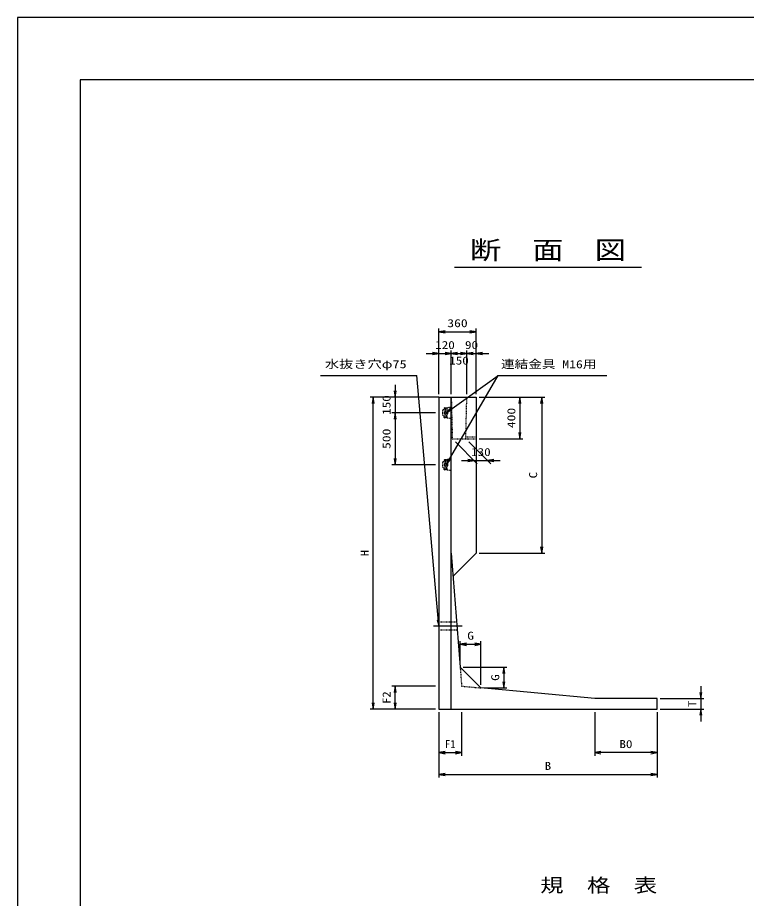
# Model space of a CAD drawing. Units: millimetres at full size. Extents: x 0 to 25230, y 0 to 17820.
# Drawn here: x 0 to 7008, y 9345 to 17820 of the extents above; entities that cross this region are included whole.
import ezdxf
from ezdxf.enums import TextEntityAlignment as Align

# ---------------------------------------------------------------- set-up
doc = ezdxf.new("R2010")
doc.units = ezdxf.units.MM
doc.linetypes.add('CHAIN', pattern=[18.5, 12, -1.5, 3.5, -1.5])
doc.linetypes.add('DASHED_SPACED', pattern=[12, 6, -6])
for name, color, linetype, lineweight in [('D-BMK', 2, 'DASHED_SPACED', 25), ('D-STR-DIM', 7, 'Continuous', 25), ('D-STR-STRn', 1, 'DASHED_SPACED', 25), ('D-STR-TXT', 7, 'Continuous', 25), ('D-TTL', 2, 'Continuous', 25), ('D-TTL-TXT', 7, 'Continuous', 25)]:
    doc.layers.add(name, color=color, linetype=linetype, lineweight=lineweight)
doc.layers.add('D-MTR', color=7, linetype='Continuous')
doc.styles.add('ＭＳ ゴシック', font='')
doc.styles.get('ＭＳ ゴシック').set_extended_font_data('MS Gothic')

# ---------------------------------------------------------------- blocks, each defined once
blk = doc.blocks.new('30KN')
at = {"color": 1, "linetype": 'DASHED_SPACED', "lineweight": 25}
for p, q in [((-85, 19.095), (-85, -19.095)), ((-58, 31.14), (-76.155, 29.028)), ((-68, 47.5), (-68, 45.66)), ((-65.5, 41.33), (-60.5, 38.443)), ((-54, 46), (-62.257, 46)), ((-40.306, 45.707), (-41.691, 35.314)), ((0, 53), (-37.704, 48.287)), ((0, -53), (0, 53)), ((-76.155, -29.028), (-58, -31.14)), ((-68, -47.5), (-68, -45.66)), ((-65.5, -41.33), (-60.5, -38.443)), ((-54, -46), (-62.257, -46)), ((-41.691, -35.314), (-40.306, -45.707)), ((-37.704, -48.287), (0, -53))]:
    blk.add_line(p, q, dxfattribs=at)
at = {"color": 1, "linetype": 'Continuous', "lineweight": 25}
for p, q in [((-58, 42), (-58, 21.448)), ((-46, 46), (-54, 46)), ((-42, 42), (-42, 21.448)), ((-58, -42), (-58, -21.448)), ((-46, -46), (-54, -46)), ((-42, -42), (-42, -21.448))]:
    blk.add_line(p, q, dxfattribs=at)
blk.add_circle((-50, 0), 13, dxfattribs=at)
at = {"color": 1, "linetype": 'DASHED_SPACED', "lineweight": 25}
for centre, radius, start, end in [((-75, 19.095), 10, 96.63251, 180), ((-66.5, 47.5), 1.5, 19.47123, 180), ((-63, 45.66), 5, 180, 240), ((-62.257, 49), 3, 199.47122, 270), ((-63, 34.113), 5, 0, 60), ((-37.332, 45.31), 3, 97.12502, 172.40536), ((-75, -19.095), 10, 180, 263.36749), ((-63, -45.66), 5, 120, 180), ((-66.5, -47.5), 1.5, 180, 340.57225), ((-62.257, -49), 3, 90, 160.55052), ((-63, -34.113), 5, 300, 0), ((-37.332, -45.31), 3, 187.59464, 262.87498)]:
    blk.add_arc(centre, radius, start, end, dxfattribs=at)
at = {"color": 1, "linetype": 'Continuous', "lineweight": 25}
for centre, radius, start, end in [((-50, 0), 18, 129.95842, 230.0969), ((-68, 21.448), 10, 310.0894, 0), ((-54, 42), 4, 90, 180), ((-46, 42), 4, 0, 90), ((-44.665, 35.71), 3, 332.67182, 352.40536), ((-32, 21.448), 10, 180, 229.9948), ((-50, 0), 18, 310.0052, 50.12245), ((-68, -21.448), 10, 0, 49.9948), ((-54, -42), 4, 180, 270), ((-46, -42), 4, 270, 0), ((-32, -21.448), 10, 130.0052, 180), ((-44.665, -35.71), 3, 7.59464, 27.32818)]:
    blk.add_arc(centre, radius, start, end, dxfattribs=at)
blk = doc.blocks.new('open_arrow')
at = {"color": 0, "linetype": 'Continuous', "lineweight": -2}
blk.add_lwpolyline([(7.5, 1.25), (0, 0), (7.5, -1.25)], dxfattribs=at)

msp = doc.modelspace()

# ---------------------------------------------------------------- linework, layer by layer
at = {"layer": 'D-BMK', "linetype": 'CHAIN'}
msp.add_line((4000, 11967.54), (4274.688, 11967.54), dxfattribs=at)
at = {"layer": 'D-BMK'}
for p, q in [((4255.735, 11570.127), (4270, 11387.54)), ((4270, 11387.54), (4455.735, 11370.127))]:
    msp.add_line(p, q, dxfattribs=at)
at = {"layer": 'D-STR-DIM'}
for p, q in [((4050, 14197.54), (4050, 14827.54)), ((4050, 14797.54), (4410, 14797.54)), ((4410, 14197.54), (4410, 14827.54)), ((3930, 14587.54), (4290, 14587.54)), ((4050, 14197.54), (4050, 14617.54)), ((4050, 14587.54), (4440, 14587.54)), ((4170, 14197.54), (4170, 14617.54)), ((4170, 14197.54), (4170, 14617.54)), ((4200, 14587.54), (4530, 14587.54)), ((4320, 14197.54), (4320, 14617.54)), ((4320, 14197.54), (4320, 14617.54)), ((4410, 14197.54), (4410, 14617.54)), ((3630, 14287.54), (3630, 13897.54)), ((4020, 14167.54), (3390, 14167.54)), ((3420, 11167.54), (3420, 14167.54)), ((4020, 14167.54), (3600, 14167.54)), ((4050, 14167.54), (3840, 14167.54)), ((4440, 14167.54), (4860, 14167.54)), ((4440, 14167.54), (5070, 14167.54)), ((4830, 14167.54), (4830, 13767.54)), ((5040, 14167.54), (5040, 12667.54)), ((4020, 14017.54), (3600, 14017.54)), ((4020, 14017.54), (3600, 14017.54)), ((3630, 14017.54), (3630, 13517.54)), ((4210, 13737.54), (4420, 13527.54)), ((4340, 13737.54), (4550, 13527.54)), ((4440, 13767.54), (4860, 13767.54)), ((4020, 13517.54), (3600, 13517.54)), ((4270, 13557.54), (4640, 13557.54)), ((4440, 12667.54), (5070, 12667.54)), ((4255.735, 11600.127), (4255.735, 11820.127)), ((4255.735, 11790.127), (4455.735, 11790.127)), ((4455.735, 11400.127), (4455.735, 11820.127)), ((4285.735, 11570.127), (4705.735, 11570.127)), ((4675.735, 11570.127), (4675.735, 11370.127)), ((4020, 11387.54), (3600, 11387.54)), ((3630, 11167.54), (3630, 11387.54)), ((4485.735, 11370.127), (4705.735, 11370.127)), ((6570, 11387.54), (6570, 11047.54)), ((6180, 11267.54), (6600, 11267.54)), ((4020, 11167.54), (3390, 11167.54)), ((4020, 11167.54), (3600, 11167.54)), ((4050, 11137.54), (4050, 10717.54)), ((4050, 11137.54), (4050, 10507.54)), ((4270, 11137.54), (4270, 10717.54)), ((5550, 11137.54), (5550, 10717.54)), ((6150, 11137.54), (6150, 10717.54)), ((6150, 11137.54), (6150, 10507.54)), ((6180, 11167.54), (6600, 11167.54)), ((4050, 10747.54), (4270, 10747.54)), ((6150, 10747.54), (5550, 10747.54)), ((4050, 10537.54), (6150, 10537.54))]:
    msp.add_line(p, q, dxfattribs=at)
at = {"layer": 'D-STR-STRn', "linetype": 'Continuous'}
for p, q in [((4050, 14167.54), (4050, 11167.54)), ((4050, 14167.54), (4410, 14167.54)), ((4170, 11167.54), (4170, 14167.54)), ((4410, 14167.54), (4410, 12667.54)), ((4170, 12667.54), (4255.735, 11570.127)), ((4410, 12667.54), (4187.391, 12444.931)), ((4455.735, 11370.127), (4255.735, 11570.127)), ((5550, 11267.54), (4455.735, 11370.127)), ((6150, 11267.54), (5550, 11267.54)), ((6150, 11167.54), (6150, 11267.54)), ((4050, 11167.54), (6150, 11167.54))]:
    msp.add_line(p, q, dxfattribs=at)
at = {"layer": 'D-STR-STRn'}
for p, q in [((4170, 14167.54), (4180, 13767.54)), ((4310, 13767.54), (4320, 14167.54)), ((4180, 13767.54), (4310, 13767.54)), ((4310, 13767.54), (4410, 13767.54)), ((4310.5, 13787.54), (4410, 13787.54)), ((4050, 12005.04), (4221.758, 12005.04)), ((4050, 11930.04), (4227.617, 11930.04))]:
    msp.add_line(p, q, dxfattribs=at)
at = {"layer": 'D-STR-TXT'}
for p, q in [((2912.619, 14377.54), (3840, 14377.54)), ((4050, 11967.54), (3840, 14377.54)), ((4120, 13517.54), (4620, 14377.54)), ((4120, 14017.54), (4620, 14377.54)), ((4620, 14377.54), (5666.045, 14377.54))]:
    msp.add_line(p, q, dxfattribs=at)
at = {"layer": 'D-TTL'}
for points in [[(0, 0), (25230, 0), (25230, 17820), (0, 17820)], [(600, 600), (24630, 600), (24630, 17220), (600, 17220)]]:
    msp.add_lwpolyline(points, close=True, dxfattribs=at)
at = {"layer": 'D-TTL-TXT'}
msp.add_line((4200, 15420), (6000, 15420), dxfattribs=at)

# ---------------------------------------------------------------- block references
at = {"layer": 'D-STR-DIM', "xscale": 8, "yscale": 8}
for p in [(4050, 14797.54), (4170, 14587.54), (4320, 14587.54), (4410, 14587.54), (4520, 13557.54), (4255.735, 11790.127), (4050, 10747.54), (5550, 10747.54), (4050, 10537.54)]:
    msp.add_blockref('open_arrow', p, dxfattribs=at)
for p, rotation in [((4410, 14797.54), 180), ((4050, 14587.54), 180), ((4170, 14587.54), 180), ((4320, 14587.54), 180), ((3420, 14167.54), 270), ((3630, 14167.54), 90), ((4830, 14167.54), 270), ((5040, 14167.54), 270), ((3630, 14017.54), 270), ((3630, 14017.54), 270), ((4830, 13767.54), 90), ((3630, 13517.54), 90), ((4390, 13557.54), 180), ((5040, 12667.54), 90), ((4455.735, 11790.127), 180), ((4675.735, 11570.127), 270), ((3630, 11387.54), 270), ((4675.735, 11370.127), 90), ((6570, 11267.54), 90), ((3420, 11167.54), 90), ((3630, 11167.54), 90), ((6570, 11167.54), 270), ((4270, 10747.54), 180), ((6150, 10747.54), 180), ((6150, 10537.54), 180)]:
    msp.add_blockref('open_arrow', p, dxfattribs=dict(at, rotation=rotation))
at = {"layer": 'D-STR-STRn'}
for p in [(4170, 14017.54), (4170, 13517.54)]:
    msp.add_blockref('30KN', p, dxfattribs=at)
at = {"layer": 'D-STR-TXT', "xscale": 8, "yscale": 8}
for p, rotation in [((4120, 14017.54), 35.8), ((4120, 13517.54), 59.8), ((4050, 11967.54), 95)]:
    msp.add_blockref('open_arrow', p, dxfattribs=dict(at, rotation=rotation))

# ---------------------------------------------------------------- texts
at = {"layer": 'D-MTR', "style": 'ＭＳ ゴシック', "width": 1.25}
msp.add_text('規\u3000格\u3000表', height=132, dxfattribs=at).set_placement((5025.014, 9366), align=Align.BOTTOM_LEFT)
at = {"layer": 'D-STR-DIM', "style": 'ＭＳ ゴシック'}
for s, width, p in [('360', 1.25, (4230, 14880.04)), ('120', 1.2, (4110, 14670.04)), ('90', 1.2, (4365, 14670.04)), ('150', 1.2, (4245, 14520.04)), ('130', 1.2, (4455, 13640.04)), ('G', 1.2, (4355.735, 11872.627)), ('B0', 1.2, (5850, 10830.04)), ('B', 1.2, (5100, 10620.04))]:
    msp.add_text(s, height=76.98, dxfattribs=dict(at, width=width)).set_placement(p, align=Align.MIDDLE_CENTER)
for s, width, p in [('150', 1.2, (3547.5, 14092.54)), ('400', 1.25, (4747.5, 13967.54)), ('500', 1.25, (3547.5, 13767.54)), ('C', 1.2, (4957.5, 13417.54)), ('H', 1.15, (3337.5, 12667.54)), ('G', 1.2, (4593.235, 11470.127)), ('F2', 1.15, (3547.5, 11277.54)), ('T', 1.15, (6487.5, 11217.54))]:
    msp.add_text(s, height=76.98, rotation=90, dxfattribs=dict(at, width=width)).set_placement(p, align=Align.MIDDLE_CENTER)
msp.add_text('F1', height=76.98, dxfattribs=at).set_placement((4160, 10830.04), align=Align.MIDDLE_CENTER)
at = {"layer": 'D-STR-TXT', "style": 'ＭＳ ゴシック'}
for s, width, p in [('水抜き穴φ75', 1.3, (2955.431, 14423.54)), ('連結金具 M16用', 1.25, (4648.419, 14423.54))]:
    msp.add_text(s, height=76.98, dxfattribs=dict(at, width=width)).set_placement(p, align=Align.BOTTOM_LEFT)
at = {"layer": 'D-TTL-TXT', "style": 'ＭＳ ゴシック', "width": 1.25}
msp.add_text('断\u3000面\u3000図', height=176, dxfattribs=at).set_placement((5100, 15442.5), align=Align.BOTTOM_CENTER)

doc.saveas('drawing.dxf')
